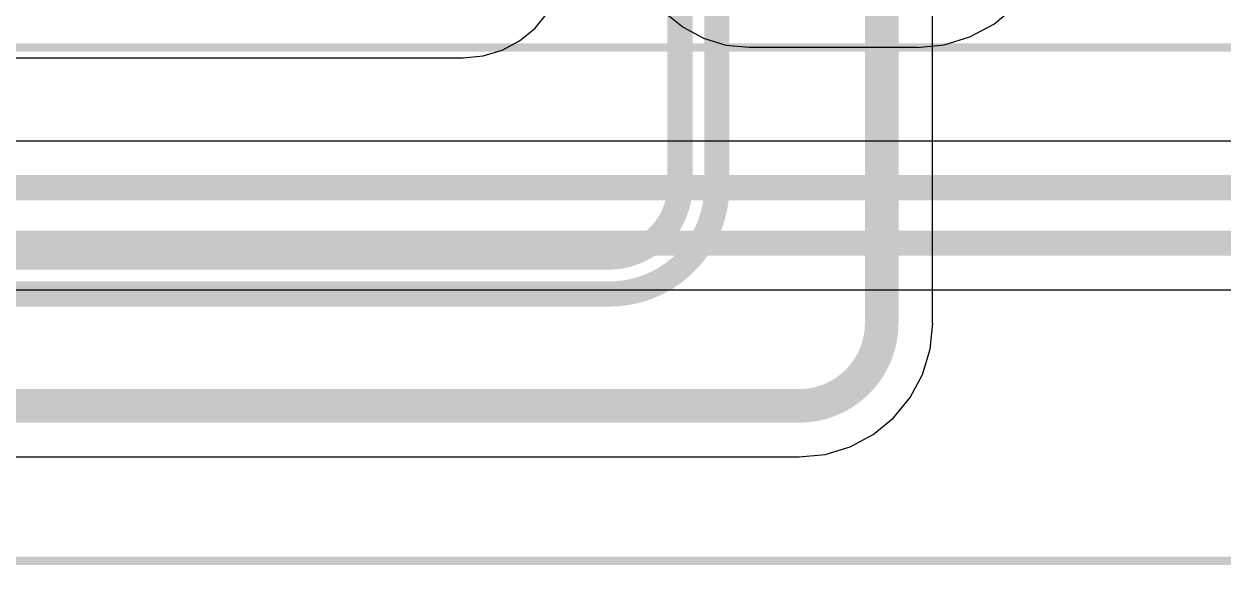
# Model space of a CAD drawing. Header units: inches. Extents: x 0 to 11.4, y 0 to 6.8.
# Drawn here: x 4.423 to 5.136, y 1.956 to 2.278 of the extents above; entities that cross this region are included whole.
import ezdxf

# ---------------------------------------------------------------- set-up
doc = ezdxf.new("R2010")
doc.units = ezdxf.units.IN
doc.header["$MEASUREMENT"] = 0
for name, color, linetype in [('Bottom Layer', 5, 'Continuous'), ('Top Layer', 1, 'Continuous'), ('Top Overlay', 2, 'Continuous')]:
    doc.layers.add(name, color=color, linetype=linetype)

# ---------------------------------------------------------------- blocks, each defined once
blk = doc.blocks.new('NE8FBV_C5_LED_56')
at = {"layer": 'Top Overlay', "const_width": 0.005}
blk.add_lwpolyline([(-0.47992, -0.65472), (0.50827, -0.65472)], dxfattribs=at)
blk = doc.blocks.new('NC5FBV_B_59')
at = {"layer": 'Top Overlay', "const_width": 0.005}
blk.add_lwpolyline([(-0.49212, 0.65492), (0.49206, 0.65492)], dxfattribs=at)

msp = doc.modelspace()

# ---------------------------------------------------------------- linework, layer by layer
at = {"layer": 'Bottom Layer'}
for p, q in [((4.96358, 2.09987), (4.96358, 2.386)), ((4.96218, 2.08435), (4.96371, 2.09987)), ((4.96371, 2.09987), (4.96358, 2.09987)), ((4.95765, 2.06941), (4.96218, 2.08435)), ((4.95029, 2.05565), (4.95765, 2.06941)), ((4.94039, 2.04359), (4.95029, 2.05565)), ((4.92833, 2.03369), (4.94039, 2.04359)), ((4.91457, 2.02634), (4.92833, 2.03369)), ((4.01797, 2.0204), (4.88411, 2.0204)), ((4.88411, 2.02028), (4.89964, 2.02181)), ((4.88411, 2.0204), (4.88411, 2.02028)), ((4.89964, 2.02181), (4.91457, 2.02634))]:
    msp.add_line(p, q, dxfattribs=at)
for points, const_width in [([(4.93332, 2.09987), (4.93332, 2.42027)], 0.02), ([(4.81321, 2.18179), (4.81321, 2.35723)], 0.015), ([(4.83521, 2.1812), (4.83521, 2.36086)], 0.015), ([(4.26814, 2.13924), (4.77067, 2.13924)], 0.015), ([(4.26814, 2.11724), (4.77126, 2.11724)], 0.015), ([(4.01797, 2.05066), (4.88411, 2.05066)], 0.02)]:
    msp.add_lwpolyline(points, dxfattribs=dict(at, const_width=const_width))
for points, const_width in [([(4.81321, 2.18179, -0.414214), (4.77067, 2.13924)], 0.015), ([(4.83521, 2.1812, -0.414214), (4.77126, 2.11724)], 0.015), ([(4.93332, 2.09987, -0.414214), (4.88411, 2.05066)], 0.02)]:
    msp.add_lwpolyline(points, format="xyb", dxfattribs=dict(at, const_width=const_width))
for points, const_width in [([(4.80946, 2.18179, 1), (4.81696, 2.18179, 1)], 0.0075), ([(4.80946, 2.18179, 1), (4.81696, 2.18179, 1)], 0.0075), ([(4.83146, 2.1812, 1), (4.83896, 2.1812, 1)], 0.0075), ([(4.83146, 2.1812, 1), (4.83896, 2.1812, 1)], 0.0075), ([(4.76692, 2.13924, 1), (4.77442, 2.13924, 1)], 0.0075), ([(4.76692, 2.13924, 1), (4.77442, 2.13924, 1)], 0.0075), ([(4.76751, 2.11724, 1), (4.77501, 2.11724, 1)], 0.0075), ([(4.76751, 2.11724, 1), (4.77501, 2.11724, 1)], 0.0075), ([(4.92832, 2.09987, 1), (4.93832, 2.09987, 1)], 0.01), ([(4.92832, 2.09987, 1), (4.93832, 2.09987, 1)], 0.01), ([(4.87911, 2.05066, 1), (4.88911, 2.05066, 1)], 0.01), ([(4.87911, 2.05066, 1), (4.88911, 2.05066, 1)], 0.01)]:
    msp.add_lwpolyline(points, format="xyb", close=True, dxfattribs=dict(at, const_width=const_width))
at = {"layer": 'Top Layer'}
for p, q in [((4.72696, 2.27555), (4.73447, 2.28471)), ((4.80432, 2.28488), (4.81506, 2.27606)), ((4.99998, 2.27786), (5.01239, 2.28804)), ((4.98582, 2.27029), (4.99998, 2.27786)), ((4.7178, 2.26803), (4.72696, 2.27555)), ((4.81506, 2.27606), (4.82732, 2.26951)), ((4.97046, 2.26564), (4.98582, 2.27029)), ((4.70735, 2.26245), (4.7178, 2.26803)), ((4.82732, 2.26951), (4.84061, 2.26548)), ((4.84061, 2.26548), (4.85444, 2.26412)), ((4.85444, 2.26412), (4.85444, 2.26422)), ((4.85444, 2.26422), (4.95449, 2.26422)), ((4.95449, 2.26406), (4.97046, 2.26564)), ((4.95449, 2.26422), (4.95449, 2.26406)), ((4.25709, 2.25788), (4.68422, 2.25788)), ((4.68422, 2.25785), (4.69601, 2.25901)), ((4.68422, 2.25788), (4.68422, 2.25785)), ((4.69601, 2.25901), (4.70735, 2.26245)), ((5.15566, 2.2083), (3.91605, 2.2083)), ((2.6565, 2.1198), (5.16451, 2.1198))]:
    msp.add_line(p, q, dxfattribs=at)
at = {"layer": 'Top Layer', "const_width": 0.015}
for points in [[(2.66636, 2.18056), (5.15566, 2.18056)], [(2.6565, 2.14754), (5.16451, 2.14754)]]:
    msp.add_lwpolyline(points, dxfattribs=at)

# ---------------------------------------------------------------- block references
for name, p in [('NE8FBV_C5_LED_56', (4.73701, 2.9187)), ('NC5FBV_B_59', (4.74921, 1.30354))]:
    msp.add_blockref(name, p)

doc.saveas('drawing.dxf')
